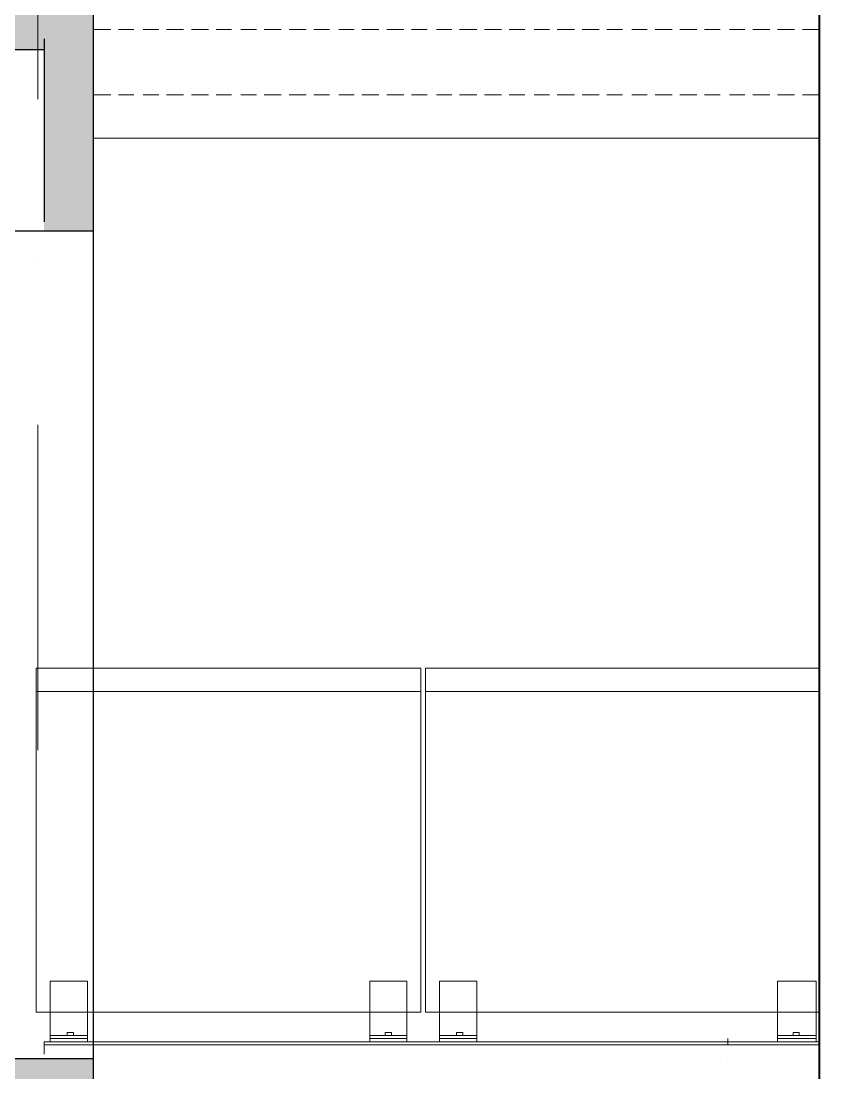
# Model space of a CAD drawing. Header units: millimetres. Extents: x 182 to 575, y -105 to 95.
# Drawn here: x 270.281 to 272.762, y 76.953 to 80.185 of the extents above; entities that cross this region are included whole.
import ezdxf

# ---------------------------------------------------------------- set-up
doc = ezdxf.new("R2010")
doc.units = ezdxf.units.MM
doc.header["$MEASUREMENT"] = 0
doc.layers.add('PDF_Geometry', color=7, linetype='Continuous')
doc.layers.add('PDF_Solid Fills', color=7, linetype='Continuous')

msp = doc.modelspace()

# ---------------------------------------------------------------- hatches: boundary and pattern name
at = {"layer": 'PDF_Solid Fills', "true_color": 0xb9b9b9, "transparency": 33554559}
h = msp.add_hatch(color=9, dxfattribs=at)
h.paths.add_polyline_path([(259.5945, 80.1015), (259.5945, 79.5396), (259.7945, 79.5396), (259.7945, 80.0967)])
h.paths.add_polyline_path([(261.6659, 80.2491), (261.6659, 82.8015), (261.5183, 82.8015), (261.5183, 80.2491), (259.5945, 80.2491), (259.5945, 80.1015), (270.3516, 80.0967), (270.3516, 79.5396), (270.504, 79.5396), (270.504, 80.2491)])
msp.add_hatch(color=9, dxfattribs=at).paths.add_polyline_path([(261.6659, 76.9967), (261.6659, 79.5396), (261.5183, 79.5396), (261.5183, 76.9967), (259.5945, 76.9967), (259.5945, 76.2872), (259.7945, 76.2872), (259.7945, 76.8491), (270.3516, 76.8491), (270.3516, 76.2872), (270.504, 76.2872), (270.504, 76.9967)])
at = {"layer": 'PDF_Solid Fills', "transparency": 33554559}
h = msp.add_hatch(color=256, dxfattribs=at)
h.paths.add_polyline_path([(271.7877, 79.0376), (271.7952, 79.0376), (271.7877, 79.0376)], flags=0)
h.paths.add_polyline_path([(271.7952, 79.0376), (271.7877, 79.0376), (271.7952, 79.0376)], flags=0)
h.paths.add_polyline_path([(271.7827, 79.0376), (271.8002, 79.0376), (271.7827, 79.0376)], flags=0)
h = msp.add_hatch(color=256, dxfattribs=at)
h.paths.add_polyline_path([(271.8502, 79.0251), (271.8452, 79.0251), (271.8502, 79.0251)], flags=0)
h.paths.add_polyline_path([(271.8477, 79.0226), (271.8427, 79.0226), (271.8477, 79.0226)], flags=0)
h.paths.add_polyline_path([(271.8427, 79.0226), (271.8477, 79.0226), (271.8427, 79.0226)], flags=0)
h.paths.add_polyline_path([(271.8477, 79.0201), (271.8402, 79.0201), (271.8477, 79.0201)], flags=0)
h.paths.add_polyline_path([(271.8402, 79.0176), (271.8452, 79.0176), (271.8402, 79.0176)], flags=0)
h = msp.add_hatch(color=256, dxfattribs=at)
h.paths.add_polyline_path([(271.8602, 79.0176), (271.8577, 79.0176), (271.8602, 79.0176)], flags=0)
h.paths.add_polyline_path([(271.8552, 79.0151), (271.8627, 79.0151), (271.8552, 79.0151)], flags=0)
h.paths.add_polyline_path([(271.8652, 79.0151), (271.8527, 79.0151), (271.8652, 79.0151)], flags=0)
h = msp.add_hatch(color=256, dxfattribs=at)
h.paths.add_polyline_path([(271.8927, 79.0201), (271.8877, 79.0201), (271.8927, 79.0201)], flags=0)
h.paths.add_polyline_path([(271.8902, 79.0151), (271.8852, 79.0151), (271.8902, 79.0151)], flags=0)
h.paths.add_polyline_path([(271.8852, 79.0126), (271.8902, 79.0126), (271.8852, 79.0126)], flags=0)
h.paths.add_polyline_path([(271.8902, 79.0126), (271.8852, 79.0126), (271.8902, 79.0126)], flags=0)
h.paths.add_polyline_path([(271.8827, 79.0076), (271.8902, 79.0076), (271.8827, 79.0076)], flags=0)
h.paths.add_polyline_path([(271.8827, 79.0001), (271.8877, 79.0001), (271.8827, 79.0001)], flags=0)
h.paths.add_polyline_path([(271.8877, 79.0001), (271.8827, 79.0001), (271.8877, 79.0001)], flags=0)
h.paths.add_polyline_path([(271.8827, 78.9976), (271.8877, 78.9976), (271.8827, 78.9976)], flags=0)
h.paths.add_polyline_path([(271.8877, 78.9976), (271.8827, 78.9976), (271.8877, 78.9976)], flags=0)
h.paths.add_polyline_path([(271.8827, 78.9926), (271.8877, 78.9926), (271.8827, 78.9926)], flags=0)
h = msp.add_hatch(color=256, dxfattribs=at)
h.paths.add_polyline_path([(271.8977, 79.0351), (271.9202, 79.0351), (271.8977, 79.0351)], flags=0)
h.paths.add_polyline_path([(271.9002, 79.0376), (271.9177, 79.0376), (271.9002, 79.0376)], flags=0)
h.paths.add_polyline_path([(271.9127, 79.0376), (271.9052, 79.0376), (271.9127, 79.0376)], flags=0)
h.paths.add_polyline_path([(271.9052, 79.0376), (271.9127, 79.0376), (271.9052, 79.0376)], flags=0)
h = msp.add_hatch(color=256, dxfattribs=at)
h.paths.add_polyline_path([(271.9177, 79.0276), (271.9252, 79.0276), (271.9177, 79.0276)], flags=0)
h.paths.add_polyline_path([(271.9252, 79.0251), (271.9202, 79.0251), (271.9252, 79.0251)], flags=0)
h.paths.add_polyline_path([(271.9202, 79.0226), (271.9252, 79.0226), (271.9202, 79.0226)], flags=0)
h = msp.add_hatch(color=256, dxfattribs=at)
h.paths.add_polyline_path([(271.7752, 79.0026), (271.7677, 79.0026), (271.7752, 79.0026)], flags=0)
h.paths.add_polyline_path([(271.7677, 79.0001), (271.7752, 79.0001), (271.7677, 79.0001)], flags=0)
h.paths.add_polyline_path([(271.7727, 78.9951), (271.7652, 78.9951), (271.7727, 78.9951)], flags=0)
h = msp.add_hatch(color=256, dxfattribs=at)
h.paths.add_polyline_path([(271.7977, 79.0001), (271.8052, 79.0001), (271.7977, 79.0001)], flags=0)
h.paths.add_polyline_path([(271.8052, 78.9976), (271.8002, 78.9976), (271.8052, 78.9976)], flags=0)
h.paths.add_polyline_path([(271.8002, 78.9976), (271.8052, 78.9976), (271.8002, 78.9976)], flags=0)
h = msp.add_hatch(color=256, dxfattribs=at)
h.paths.add_polyline_path([(271.8002, 78.9901), (271.8052, 78.9901), (271.8002, 78.9901)], flags=0)
h.paths.add_polyline_path([(271.8052, 78.9901), (271.8002, 78.9901), (271.8052, 78.9901)], flags=0)
h.paths.add_polyline_path([(271.7977, 78.9876), (271.8052, 78.9876), (271.7977, 78.9876)], flags=0)
h.paths.add_polyline_path([(271.8027, 78.9851), (271.7977, 78.9851), (271.8027, 78.9851)], flags=0)
h = msp.add_hatch(color=256, dxfattribs=at)
h.paths.add_polyline_path([(271.8427, 78.9926), (271.8377, 78.9926), (271.8427, 78.9926)], flags=0)
h.paths.add_polyline_path([(271.8377, 78.9901), (271.8427, 78.9901), (271.8377, 78.9901)], flags=0)
h.paths.add_polyline_path([(271.8452, 78.9876), (271.8377, 78.9876), (271.8452, 78.9876)], flags=0)
h.paths.add_polyline_path([(271.8402, 78.9851), (271.8452, 78.9851), (271.8402, 78.9851)], flags=0)
h.paths.add_polyline_path([(271.8452, 78.9851), (271.8402, 78.9851), (271.8452, 78.9851)], flags=0)
h = msp.add_hatch(color=256, dxfattribs=at)
h.paths.add_polyline_path([(271.8702, 78.9976), (271.8752, 78.9976), (271.8702, 78.9976)], flags=0)
h.paths.add_polyline_path([(271.8752, 78.9926), (271.8702, 78.9926), (271.8752, 78.9926)], flags=0)
h.paths.add_polyline_path([(271.8727, 78.9876), (271.8677, 78.9876), (271.8727, 78.9876)], flags=0)
h.paths.add_polyline_path([(271.8677, 78.9876), (271.8727, 78.9876), (271.8677, 78.9876)], flags=0)
h = msp.add_hatch(color=256, dxfattribs=at)
h.paths.add_polyline_path([(271.8927, 78.9826), (271.8852, 78.9826), (271.8927, 78.9826)], flags=0)
h.paths.add_polyline_path([(271.8852, 78.9826), (271.8927, 78.9826), (271.8852, 78.9826)], flags=0)
h.paths.add_polyline_path([(271.8902, 78.9851), (271.8852, 78.9851), (271.8902, 78.9851)], flags=0)
h = msp.add_hatch(color=256, dxfattribs=at)
h.paths.add_polyline_path([(271.9202, 79.0151), (271.9252, 79.0151), (271.9202, 79.0151)], flags=0)
h.paths.add_polyline_path([(271.9252, 79.0101), (271.9202, 79.0101), (271.9252, 79.0101)], flags=0)
h.paths.add_polyline_path([(271.9202, 79.0076), (271.9252, 79.0076), (271.9202, 79.0076)], flags=0)
h.paths.add_polyline_path([(271.9252, 79.0051), (271.9177, 79.0051), (271.9252, 79.0051)], flags=0)
h.paths.add_polyline_path([(271.9177, 79.0026), (271.9252, 79.0026), (271.9177, 79.0026)], flags=0)
h.paths.add_polyline_path([(271.9227, 79.0001), (271.9177, 79.0001), (271.9227, 79.0001)], flags=0)
h.paths.add_polyline_path([(271.9177, 78.9976), (271.9227, 78.9976), (271.9177, 78.9976)], flags=0)
h.paths.add_polyline_path([(271.9227, 78.9951), (271.9152, 78.9951), (271.9227, 78.9951)], flags=0)
h.paths.add_polyline_path([(271.9152, 78.9926), (271.9202, 78.9926), (271.9152, 78.9926)], flags=0)
h.paths.add_polyline_path([(271.9202, 78.9901), (271.9152, 78.9901), (271.9202, 78.9901)], flags=0)
h = msp.add_hatch(color=256, dxfattribs=at)
h.paths.add_polyline_path([(271.7777, 78.9826), (271.7702, 78.9826), (271.7777, 78.9826)], flags=0)
h.paths.add_polyline_path([(271.7702, 78.9801), (271.7802, 78.9801), (271.7702, 78.9801)], flags=0)
h.paths.add_polyline_path([(271.7802, 78.9801), (271.7702, 78.9801), (271.7802, 78.9801)], flags=0)
h = msp.add_hatch(color=256, dxfattribs=at)
h.paths.add_polyline_path([(271.7802, 78.9751), (271.7902, 78.9751), (271.7802, 78.9751)], flags=0)
h.paths.add_polyline_path([(271.7752, 78.9776), (271.7952, 78.9776), (271.7752, 78.9776)], flags=0)
h.paths.add_polyline_path([(271.7952, 78.9776), (271.7752, 78.9776), (271.7952, 78.9776)], flags=0)
h = msp.add_hatch(color=256, dxfattribs=at)
h.paths.add_polyline_path([(271.8652, 78.9776), (271.8452, 78.9776), (271.8652, 78.9776)], flags=0)
h.paths.add_polyline_path([(271.8477, 78.9776), (271.8627, 78.9776), (271.8477, 78.9776)], flags=0)
h.paths.add_polyline_path([(271.8627, 78.9776), (271.8477, 78.9776), (271.8627, 78.9776)], flags=0)
h.paths.add_polyline_path([(271.8527, 78.9751), (271.8577, 78.9751), (271.8527, 78.9751)], flags=0)
h.paths.add_polyline_path([(271.8577, 78.9751), (271.8527, 78.9751), (271.8577, 78.9751)], flags=0)
h = msp.add_hatch(color=256, dxfattribs=at)
h.paths.add_polyline_path([(271.8927, 78.9776), (271.9077, 78.9776), (271.8927, 78.9776)], flags=0)
h.paths.add_polyline_path([(271.8952, 78.9751), (271.9052, 78.9751), (271.8952, 78.9751)], flags=0)
h.paths.add_polyline_path([(271.9027, 78.9751), (271.8977, 78.9751), (271.9027, 78.9751)], flags=0)
h = msp.add_hatch(color=256, dxfattribs=at)
h.paths.add_polyline_path([(272.3552, 78.8276), (272.3502, 78.8276), (272.3552, 78.8276)], flags=0)
h.paths.add_polyline_path([(272.3502, 78.8276), (272.3552, 78.8276), (272.3502, 78.8276)], flags=0)
h.paths.add_polyline_path([(272.3577, 78.8226), (272.3527, 78.8226), (272.3577, 78.8226)], flags=0)
h.paths.add_polyline_path([(272.3527, 78.8226), (272.3577, 78.8226), (272.3527, 78.8226)], flags=0)
h.paths.add_polyline_path([(272.3577, 78.8226), (272.3527, 78.8226), (272.3577, 78.8226)], flags=0)
h = msp.add_hatch(color=256, dxfattribs=at)
h.paths.add_polyline_path([(272.3127, 78.7976), (272.3077, 78.7976), (272.3127, 78.7976)], flags=0)
h.paths.add_polyline_path([(272.3077, 78.7976), (272.3127, 78.7976), (272.3077, 78.7976)], flags=0)
h.paths.add_polyline_path([(272.3152, 78.7976), (272.3052, 78.7976), (272.3152, 78.7976)], flags=0)
h.paths.add_polyline_path([(272.3027, 78.7976), (272.3177, 78.7976), (272.3027, 78.7976)], flags=0)
h.paths.add_polyline_path([(272.3177, 78.7976), (272.3027, 78.7976), (272.3177, 78.7976)], flags=0)
h = msp.add_hatch(color=256, dxfattribs=at)
h.paths.add_polyline_path([(272.3477, 78.5551), (272.3552, 78.5551), (272.3477, 78.5551)], flags=0)
h.paths.add_polyline_path([(272.3552, 78.5551), (272.3477, 78.5551), (272.3552, 78.5551)], flags=0)
h.paths.add_polyline_path([(272.3502, 78.5526), (272.3552, 78.5526), (272.3502, 78.5526)], flags=0)
h.paths.add_polyline_path([(272.3577, 78.5451), (272.3527, 78.5451), (272.3577, 78.5451)], flags=0)
h = msp.add_hatch(color=256, dxfattribs=at)
h.paths.add_polyline_path([(272.3577, 78.2501), (272.3527, 78.2501), (272.3577, 78.2501)], flags=0)
h.paths.add_polyline_path([(272.3527, 78.2526), (272.3577, 78.2526), (272.3527, 78.2526)], flags=0)
h.paths.add_polyline_path([(272.3502, 78.2576), (272.3552, 78.2576), (272.3502, 78.2576)], flags=0)
h.paths.add_polyline_path([(272.3552, 78.2576), (272.3502, 78.2576), (272.3552, 78.2576)], flags=0)
h.paths.add_polyline_path([(272.3477, 78.2601), (272.3552, 78.2601), (272.3477, 78.2601)], flags=0)
h = msp.add_hatch(color=256, dxfattribs=at)
h.paths.add_polyline_path([(270.9677, 78.2151), (270.9727, 78.2151), (270.9677, 78.2151)], flags=0)
h.paths.add_polyline_path([(270.9727, 78.2126), (270.9652, 78.2126), (270.9727, 78.2126)], flags=0)
h.paths.add_polyline_path([(270.9652, 78.2101), (270.9702, 78.2101), (270.9652, 78.2101)], flags=0)
h.paths.add_polyline_path([(270.9702, 78.2101), (270.9652, 78.2101), (270.9702, 78.2101)], flags=0)
h = msp.add_hatch(color=256, dxfattribs=at)
h.paths.add_polyline_path([(270.9927, 78.2276), (270.9902, 78.2276), (270.9927, 78.2276)], flags=0)
h.paths.add_polyline_path([(270.9902, 78.2276), (270.9927, 78.2276), (270.9902, 78.2276)], flags=0)
h.paths.add_polyline_path([(270.9852, 78.2276), (271.0002, 78.2276), (270.9852, 78.2276)], flags=0)
h.paths.add_polyline_path([(271.0002, 78.2276), (270.9852, 78.2276), (271.0002, 78.2276)], flags=0)
h = msp.add_hatch(color=256, dxfattribs=at)
h.paths.add_polyline_path([(271.2527, 78.2151), (271.2602, 78.2151), (271.2527, 78.2151)], flags=0)
h.paths.add_polyline_path([(271.2602, 78.2126), (271.2552, 78.2126), (271.2602, 78.2126)], flags=0)
h.paths.add_polyline_path([(271.2552, 78.2126), (271.2602, 78.2126), (271.2552, 78.2126)], flags=0)
h.paths.add_polyline_path([(271.2602, 78.2126), (271.2552, 78.2126), (271.2602, 78.2126)], flags=0)
h.paths.add_polyline_path([(271.2552, 78.2101), (271.2627, 78.2101), (271.2552, 78.2101)], flags=0)
h.paths.add_polyline_path([(271.2627, 78.2076), (271.2552, 78.2076), (271.2627, 78.2076)], flags=0)
h.paths.add_polyline_path([(271.2552, 78.2076), (271.2627, 78.2076), (271.2552, 78.2076)], flags=0)
h = msp.add_hatch(color=256, dxfattribs=at)
h.paths.add_polyline_path([(271.3452, 78.2201), (271.3527, 78.2201), (271.3452, 78.2201)], flags=0)
h.paths.add_polyline_path([(271.3427, 78.2176), (271.3502, 78.2176), (271.3427, 78.2176)], flags=0)
h.paths.add_polyline_path([(271.3452, 78.2101), (271.3377, 78.2101), (271.3452, 78.2101)], flags=0)
h = msp.add_hatch(color=256, dxfattribs=at)
h.paths.add_polyline_path([(271.3627, 78.2276), (271.3702, 78.2276), (271.3627, 78.2276)], flags=0)
h.paths.add_polyline_path([(271.3727, 78.2276), (271.3602, 78.2276), (271.3727, 78.2276)], flags=0)
h.paths.add_polyline_path([(271.3577, 78.2276), (271.3752, 78.2276), (271.3577, 78.2276)], flags=0)
h = msp.add_hatch(color=256, dxfattribs=at)
h.paths.add_polyline_path([(271.3877, 78.2101), (271.3827, 78.2101), (271.3877, 78.2101)], flags=0)
h.paths.add_polyline_path([(271.3877, 78.2151), (271.3802, 78.2151), (271.3877, 78.2151)], flags=0)
h.paths.add_polyline_path([(271.3802, 78.2176), (271.3852, 78.2176), (271.3802, 78.2176)], flags=0)
h = msp.add_hatch(color=256, dxfattribs=at)
h.paths.add_polyline_path([(270.9677, 78.2026), (270.9602, 78.2026), (270.9677, 78.2026)], flags=0)
h.paths.add_polyline_path([(270.9602, 78.1976), (270.9652, 78.1976), (270.9602, 78.1976)], flags=0)
h.paths.add_polyline_path([(270.9652, 78.1976), (270.9602, 78.1976), (270.9652, 78.1976)], flags=0)
h.paths.add_polyline_path([(270.9602, 78.1926), (270.9652, 78.1926), (270.9602, 78.1926)], flags=0)
h.paths.add_polyline_path([(270.9652, 78.1901), (270.9602, 78.1901), (270.9652, 78.1901)], flags=0)
h = msp.add_hatch(color=256, dxfattribs=at)
h.paths.add_polyline_path([(270.9652, 78.1851), (270.9602, 78.1851), (270.9652, 78.1851)], flags=0)
h.paths.add_polyline_path([(270.9602, 78.1851), (270.9652, 78.1851), (270.9602, 78.1851)], flags=0)
h.paths.add_polyline_path([(270.9677, 78.1801), (270.9602, 78.1801), (270.9677, 78.1801)], flags=0)
h.paths.add_polyline_path([(270.9602, 78.1801), (270.9677, 78.1801), (270.9602, 78.1801)], flags=0)
h.paths.add_polyline_path([(270.9627, 78.1751), (270.9702, 78.1751), (270.9627, 78.1751)], flags=0)
h.paths.add_polyline_path([(270.9702, 78.1726), (270.9627, 78.1726), (270.9702, 78.1726)], flags=0)
h = msp.add_hatch(color=256, dxfattribs=at)
h.paths.add_polyline_path([(271.2577, 78.1801), (271.2502, 78.1801), (271.2577, 78.1801)], flags=0)
h.paths.add_polyline_path([(271.2502, 78.1776), (271.2577, 78.1776), (271.2502, 78.1776)], flags=0)
h.paths.add_polyline_path([(271.2477, 78.1751), (271.2552, 78.1751), (271.2477, 78.1751)], flags=0)
h = msp.add_hatch(color=256, dxfattribs=at)
h.paths.add_polyline_path([(271.2627, 78.1976), (271.2577, 78.1976), (271.2627, 78.1976)], flags=0)
h.paths.add_polyline_path([(271.2552, 78.1926), (271.2627, 78.1926), (271.2552, 78.1926)], flags=0)
h.paths.add_polyline_path([(271.2627, 78.1926), (271.2552, 78.1926), (271.2627, 78.1926)], flags=0)
h.paths.add_polyline_path([(271.2552, 78.1876), (271.2602, 78.1876), (271.2552, 78.1876)], flags=0)
h.paths.add_polyline_path([(271.2602, 78.1876), (271.2552, 78.1876), (271.2602, 78.1876)], flags=0)
h = msp.add_hatch(color=256, dxfattribs=at)
h.paths.add_polyline_path([(271.4052, 78.1776), (271.3977, 78.1776), (271.4052, 78.1776)], flags=0)
h.paths.add_polyline_path([(271.3977, 78.1776), (271.4052, 78.1776), (271.3977, 78.1776)], flags=0)
h.paths.add_polyline_path([(271.4002, 78.1726), (271.4077, 78.1726), (271.4002, 78.1726)], flags=0)
h = msp.add_hatch(color=256, dxfattribs=at)
h.paths.add_polyline_path([(271.4402, 78.1851), (271.4452, 78.1851), (271.4402, 78.1851)], flags=0)
h.paths.add_polyline_path([(271.4452, 78.1801), (271.4377, 78.1801), (271.4452, 78.1801)], flags=0)
h.paths.add_polyline_path([(271.4377, 78.1801), (271.4452, 78.1801), (271.4377, 78.1801)], flags=0)
h = msp.add_hatch(color=256, dxfattribs=at)
h.paths.add_polyline_path([(270.9727, 78.1651), (270.9952, 78.1651), (270.9727, 78.1651)], flags=0)
h.paths.add_polyline_path([(270.9752, 78.1626), (270.9927, 78.1626), (270.9752, 78.1626)], flags=0)
h.paths.add_polyline_path([(270.9927, 78.1626), (270.9752, 78.1626), (270.9927, 78.1626)], flags=0)
h = msp.add_hatch(color=256, dxfattribs=at)
h.paths.add_polyline_path([(271.3427, 78.1751), (271.3352, 78.1751), (271.3427, 78.1751)], flags=0)
h.paths.add_polyline_path([(271.3452, 78.1726), (271.3377, 78.1726), (271.3452, 78.1726)], flags=0)
h.paths.add_polyline_path([(271.3377, 78.1726), (271.3452, 78.1726), (271.3377, 78.1726)], flags=0)
h.paths.add_polyline_path([(271.3452, 78.1726), (271.3377, 78.1726), (271.3452, 78.1726)], flags=0)
h = msp.add_hatch(color=256, dxfattribs=at)
h.paths.add_polyline_path([(271.3452, 78.1651), (271.3727, 78.1651), (271.3452, 78.1651)], flags=0)
h.paths.add_polyline_path([(271.3702, 78.1651), (271.3477, 78.1651), (271.3702, 78.1651)], flags=0)
h.paths.add_polyline_path([(271.3677, 78.1626), (271.3502, 78.1626), (271.3677, 78.1626)], flags=0)
h.paths.add_polyline_path([(271.3527, 78.1626), (271.3652, 78.1626), (271.3527, 78.1626)], flags=0)
h = msp.add_hatch(color=256, dxfattribs=at)
h.paths.add_polyline_path([(271.4352, 78.1651), (271.4052, 78.1651), (271.4352, 78.1651)], flags=0)
h.paths.add_polyline_path([(271.4077, 78.1651), (271.4327, 78.1651), (271.4077, 78.1651)], flags=0)
h.paths.add_polyline_path([(271.4327, 78.1651), (271.4077, 78.1651), (271.4327, 78.1651)], flags=0)
h.paths.add_polyline_path([(271.4102, 78.1626), (271.4302, 78.1626), (271.4102, 78.1626)], flags=0)
h.paths.add_polyline_path([(271.4302, 78.1626), (271.4102, 78.1626), (271.4302, 78.1626)], flags=0)
h.paths.add_polyline_path([(271.4152, 78.1626), (271.4252, 78.1626), (271.4152, 78.1626)], flags=0)
h.paths.add_polyline_path([(271.4227, 78.1626), (271.4177, 78.1626), (271.4227, 78.1626)], flags=0)
h = msp.add_hatch(color=256, dxfattribs=at)
h.paths.add_polyline_path([(272.3527, 77.9001), (272.3577, 77.9001), (272.3527, 77.9001)], flags=0)
h.paths.add_polyline_path([(272.3577, 77.9001), (272.3527, 77.9001), (272.3577, 77.9001)], flags=0)
h.paths.add_polyline_path([(272.3527, 77.9001), (272.3577, 77.9001), (272.3527, 77.9001)], flags=0)
h = msp.add_hatch(color=256, dxfattribs=at)
h.paths.add_polyline_path([(272.3077, 77.8776), (272.3127, 77.8776), (272.3077, 77.8776)], flags=0)
h.paths.add_polyline_path([(272.3152, 77.8776), (272.3052, 77.8776), (272.3152, 77.8776)], flags=0)
h.paths.add_polyline_path([(272.3027, 77.8776), (272.3177, 77.8776), (272.3027, 77.8776)], flags=0)
h.paths.add_polyline_path([(272.3177, 77.8776), (272.3027, 77.8776), (272.3177, 77.8776)], flags=0)
h = msp.add_hatch(color=256, dxfattribs=at)
h.paths.add_polyline_path([(272.3552, 77.4376), (272.3477, 77.4376), (272.3552, 77.4376)], flags=0)
h.paths.add_polyline_path([(272.3502, 77.4351), (272.3552, 77.4351), (272.3502, 77.4351)], flags=0)
h.paths.add_polyline_path([(272.3577, 77.4276), (272.3527, 77.4276), (272.3577, 77.4276)], flags=0)
h = msp.add_hatch(color=256, dxfattribs=at)
h.paths.add_polyline_path([(270.7727, 77.2251), (270.7677, 77.2251), (270.7727, 77.2251)], flags=0)
h.paths.add_polyline_path([(270.7677, 77.2226), (270.7727, 77.2226), (270.7677, 77.2226)], flags=0)
h.paths.add_polyline_path([(270.7727, 77.2201), (270.7702, 77.2201), (270.7727, 77.2201)], flags=0)
h = msp.add_hatch(color=256, dxfattribs=at)
h.paths.add_polyline_path([(270.3702, 77.1351), (270.3777, 77.1351), (270.3702, 77.1351)], flags=0)
h.paths.add_polyline_path([(270.3777, 77.1351), (270.3702, 77.1351), (270.3777, 77.1351)], flags=0)
h.paths.add_polyline_path([(270.3727, 77.1326), (270.3802, 77.1326), (270.3727, 77.1326)], flags=0)
h.paths.add_polyline_path([(270.3802, 77.1326), (270.3727, 77.1326), (270.3802, 77.1326)], flags=0)
h.paths.add_polyline_path([(270.3802, 77.1276), (270.3752, 77.1276), (270.3802, 77.1276)], flags=0)
h.paths.add_polyline_path([(270.3752, 77.1276), (270.3802, 77.1276), (270.3752, 77.1276)], flags=0)
h = msp.add_hatch(color=256, dxfattribs=at)
h.paths.add_polyline_path([(270.3752, 77.1151), (270.3802, 77.1151), (270.3752, 77.1151)], flags=0)
h.paths.add_polyline_path([(270.3802, 77.1151), (270.3752, 77.1151), (270.3802, 77.1151)], flags=0)
h.paths.add_polyline_path([(270.3752, 77.1101), (270.3802, 77.1101), (270.3752, 77.1101)], flags=0)
h.paths.add_polyline_path([(270.3802, 77.1101), (270.3752, 77.1101), (270.3802, 77.1101)], flags=0)
h.paths.add_polyline_path([(270.3727, 77.1051), (270.3802, 77.1051), (270.3727, 77.1051)], flags=0)
h = msp.add_hatch(color=256, dxfattribs=at)
h.paths.add_polyline_path([(272.4352, 77.1126), (272.4402, 77.1126), (272.4352, 77.1126)], flags=0)
h.paths.add_polyline_path([(272.4402, 77.1126), (272.4352, 77.1126), (272.4402, 77.1126)], flags=0)
h.paths.add_polyline_path([(272.4402, 77.1076), (272.4327, 77.1076), (272.4402, 77.1076)], flags=0)
h.paths.add_polyline_path([(272.4327, 77.1026), (272.4402, 77.1026), (272.4327, 77.1026)], flags=0)
h.paths.add_polyline_path([(272.4402, 77.1026), (272.4327, 77.1026), (272.4402, 77.1026)], flags=0)
h = msp.add_hatch(color=256, dxfattribs=at)
h.paths.add_polyline_path([(272.4527, 77.1301), (272.4452, 77.1301), (272.4527, 77.1301)], flags=0)
h.paths.add_polyline_path([(272.4427, 77.1276), (272.4502, 77.1276), (272.4427, 77.1276)], flags=0)
h.paths.add_polyline_path([(272.4402, 77.1251), (272.4477, 77.1251), (272.4402, 77.1251)], flags=0)
h = msp.add_hatch(color=256, dxfattribs=at)
h.paths.add_polyline_path([(272.4627, 77.1401), (272.4702, 77.1401), (272.4627, 77.1401)], flags=0)
h.paths.add_polyline_path([(272.4727, 77.1401), (272.4602, 77.1401), (272.4727, 77.1401)], flags=0)
h.paths.add_polyline_path([(272.4752, 77.1376), (272.4577, 77.1376), (272.4752, 77.1376)], flags=0)
h = msp.add_hatch(color=256, dxfattribs=at)
h.paths.add_polyline_path([(272.4777, 77.1301), (272.4852, 77.1301), (272.4777, 77.1301)], flags=0)
h.paths.add_polyline_path([(272.4852, 77.1301), (272.4777, 77.1301), (272.4852, 77.1301)], flags=0)
h.paths.add_polyline_path([(272.4777, 77.1301), (272.4852, 77.1301), (272.4777, 77.1301)], flags=0)
h = msp.add_hatch(color=256, dxfattribs=at)
h.paths.add_polyline_path([(272.4802, 77.1251), (272.4877, 77.1251), (272.4802, 77.1251)], flags=0)
h.paths.add_polyline_path([(272.4877, 77.1251), (272.4802, 77.1251), (272.4877, 77.1251)], flags=0)
h.paths.add_polyline_path([(272.4827, 77.1201), (272.4877, 77.1201), (272.4827, 77.1201)], flags=0)
h.paths.add_polyline_path([(272.4877, 77.1201), (272.4827, 77.1201), (272.4877, 77.1201)], flags=0)
h = msp.add_hatch(color=256, dxfattribs=at)
h.paths.add_polyline_path([(272.5127, 77.1301), (272.5052, 77.1301), (272.5127, 77.1301)], flags=0)
h.paths.add_polyline_path([(272.5052, 77.1301), (272.5127, 77.1301), (272.5052, 77.1301)], flags=0)
h.paths.add_polyline_path([(272.5102, 77.1276), (272.5027, 77.1276), (272.5102, 77.1276)], flags=0)
h.paths.add_polyline_path([(272.5027, 77.1276), (272.5102, 77.1276), (272.5027, 77.1276)], flags=0)
h.paths.add_polyline_path([(272.5077, 77.1251), (272.5002, 77.1251), (272.5077, 77.1251)], flags=0)
h.paths.add_polyline_path([(272.5002, 77.1226), (272.5052, 77.1226), (272.5002, 77.1226)], flags=0)
h.paths.add_polyline_path([(272.5052, 77.1201), (272.4977, 77.1201), (272.5052, 77.1201)], flags=0)
h.paths.add_polyline_path([(272.4977, 77.1176), (272.5027, 77.1176), (272.4977, 77.1176)], flags=0)
h.paths.add_polyline_path([(272.5027, 77.1176), (272.4977, 77.1176), (272.5027, 77.1176)], flags=0)
h.paths.add_polyline_path([(272.4977, 77.1176), (272.5027, 77.1176), (272.4977, 77.1176)], flags=0)
h.paths.add_polyline_path([(272.5027, 77.1126), (272.4952, 77.1126), (272.5027, 77.1126)], flags=0)
h.paths.add_polyline_path([(272.4952, 77.1126), (272.5027, 77.1126), (272.4952, 77.1126)], flags=0)
h.paths.add_polyline_path([(272.5002, 77.1076), (272.4952, 77.1076), (272.5002, 77.1076)], flags=0)
h.paths.add_polyline_path([(272.4952, 77.1076), (272.5002, 77.1076), (272.4952, 77.1076)], flags=0)
h = msp.add_hatch(color=256, dxfattribs=at)
h.paths.add_polyline_path([(272.5277, 77.1401), (272.5277, 77.1401), (272.5277, 77.1401)], flags=0)
h.paths.add_polyline_path([(272.5227, 77.1401), (272.5327, 77.1401), (272.5227, 77.1401)], flags=0)
h.paths.add_polyline_path([(272.5177, 77.1376), (272.5377, 77.1376), (272.5177, 77.1376)], flags=0)
h = msp.add_hatch(color=256, dxfattribs=at)
h.paths.add_polyline_path([(272.5427, 77.1276), (272.5502, 77.1276), (272.5427, 77.1276)], flags=0)
h.paths.add_polyline_path([(272.5502, 77.1276), (272.5427, 77.1276), (272.5502, 77.1276)], flags=0)
h.paths.add_polyline_path([(272.5452, 77.1226), (272.5502, 77.1226), (272.5452, 77.1226)], flags=0)
h.paths.add_polyline_path([(272.5502, 77.1226), (272.5452, 77.1226), (272.5502, 77.1226)], flags=0)
h.paths.add_polyline_path([(272.5452, 77.1176), (272.5527, 77.1176), (272.5452, 77.1176)], flags=0)
h.paths.add_polyline_path([(272.5527, 77.1151), (272.5452, 77.1151), (272.5527, 77.1151)], flags=0)
h.paths.add_polyline_path([(272.5452, 77.1126), (272.5527, 77.1126), (272.5452, 77.1126)], flags=0)
h.paths.add_polyline_path([(272.5527, 77.1101), (272.5452, 77.1101), (272.5527, 77.1101)], flags=0)
h.paths.add_polyline_path([(272.5452, 77.1076), (272.5527, 77.1076), (272.5452, 77.1076)], flags=0)
h.paths.add_polyline_path([(272.5452, 77.1026), (272.5502, 77.1026), (272.5452, 77.1026)], flags=0)
h.paths.add_polyline_path([(272.5502, 77.1001), (272.5452, 77.1001), (272.5502, 77.1001)], flags=0)
h = msp.add_hatch(color=256, dxfattribs=at)
h.paths.add_polyline_path([(272.6077, 77.1201), (272.6002, 77.1201), (272.6077, 77.1201)], flags=0)
h.paths.add_polyline_path([(272.6002, 77.1201), (272.6077, 77.1201), (272.6002, 77.1201)], flags=0)
h.paths.add_polyline_path([(272.6052, 77.1151), (272.6002, 77.1151), (272.6052, 77.1151)], flags=0)
h = msp.add_hatch(color=256, dxfattribs=at)
h.paths.add_polyline_path([(270.3752, 77.0976), (270.3677, 77.0976), (270.3752, 77.0976)], flags=0)
h.paths.add_polyline_path([(270.3677, 77.0951), (270.3752, 77.0951), (270.3677, 77.0951)], flags=0)
h.paths.add_polyline_path([(270.3652, 77.0926), (270.3727, 77.0926), (270.3652, 77.0926)], flags=0)
h = msp.add_hatch(color=256, dxfattribs=at)
h.paths.add_polyline_path([(272.4402, 77.0951), (272.4327, 77.0951), (272.4402, 77.0951)], flags=0)
h.paths.add_polyline_path([(272.4352, 77.0901), (272.4427, 77.0901), (272.4352, 77.0901)], flags=0)
h.paths.add_polyline_path([(272.4427, 77.0876), (272.4352, 77.0876), (272.4427, 77.0876)], flags=0)
h.paths.add_polyline_path([(272.4377, 77.0851), (272.4452, 77.0851), (272.4377, 77.0851)], flags=0)
h.paths.add_polyline_path([(272.4452, 77.0851), (272.4377, 77.0851), (272.4452, 77.0851)], flags=0)
h = msp.add_hatch(color=256, dxfattribs=at)
h.paths.add_polyline_path([(272.4727, 77.0776), (272.4452, 77.0776), (272.4727, 77.0776)], flags=0)
h.paths.add_polyline_path([(272.4452, 77.0776), (272.4727, 77.0776), (272.4452, 77.0776)], flags=0)
h.paths.add_polyline_path([(272.4702, 77.0751), (272.4477, 77.0751), (272.4702, 77.0751)], flags=0)
h.paths.add_polyline_path([(272.4477, 77.0751), (272.4702, 77.0751), (272.4477, 77.0751)], flags=0)
h.paths.add_polyline_path([(272.4652, 77.0751), (272.4527, 77.0751), (272.4652, 77.0751)], flags=0)
h.paths.add_polyline_path([(272.4527, 77.0751), (272.4652, 77.0751), (272.4527, 77.0751)], flags=0)
h = msp.add_hatch(color=256, dxfattribs=at)
h.paths.add_polyline_path([(272.4777, 77.0901), (272.4827, 77.0901), (272.4777, 77.0901)], flags=0)
h.paths.add_polyline_path([(272.4827, 77.0876), (272.4752, 77.0876), (272.4827, 77.0876)], flags=0)
h.paths.add_polyline_path([(272.4802, 77.0851), (272.4727, 77.0851), (272.4802, 77.0851)], flags=0)
h = msp.add_hatch(color=256, dxfattribs=at)
h.paths.add_polyline_path([(272.5052, 77.0851), (272.4977, 77.0851), (272.5052, 77.0851)], flags=0)
h.paths.add_polyline_path([(272.4977, 77.0851), (272.5052, 77.0851), (272.4977, 77.0851)], flags=0)
h.paths.add_polyline_path([(272.5052, 77.0851), (272.4977, 77.0851), (272.5052, 77.0851)], flags=0)
h = msp.add_hatch(color=256, dxfattribs=at)
h.paths.add_polyline_path([(272.5077, 77.0826), (272.5002, 77.0826), (272.5077, 77.0826)], flags=0)
h.paths.add_polyline_path([(272.5002, 77.0826), (272.5077, 77.0826), (272.5002, 77.0826)], flags=0)
h.paths.add_polyline_path([(272.5102, 77.0801), (272.5002, 77.0801), (272.5102, 77.0801)], flags=0)
h = msp.add_hatch(color=256, dxfattribs=at)
h.paths.add_polyline_path([(272.5377, 77.0876), (272.5452, 77.0876), (272.5377, 77.0876)], flags=0)
h.paths.add_polyline_path([(272.5427, 77.0851), (272.5352, 77.0851), (272.5427, 77.0851)], flags=0)
h.paths.add_polyline_path([(272.5352, 77.0851), (272.5427, 77.0851), (272.5352, 77.0851)], flags=0)
h.paths.add_polyline_path([(272.5327, 77.0826), (272.5402, 77.0826), (272.5327, 77.0826)], flags=0)
h = msp.add_hatch(color=256, dxfattribs=at)
h.paths.add_polyline_path([(272.5227, 77.0726), (272.5152, 77.0726), (272.5227, 77.0726)], flags=0)
h.paths.add_polyline_path([(272.5277, 77.0751), (272.5102, 77.0751), (272.5277, 77.0751)], flags=0)
h.paths.add_polyline_path([(272.5077, 77.0751), (272.5302, 77.0751), (272.5077, 77.0751)], flags=0)
h = msp.add_hatch(color=256, dxfattribs=at)
h.paths.add_polyline_path([(270.8102, 76.9801), (270.8177, 76.9801), (270.8102, 76.9801)], flags=0)
h.paths.add_polyline_path([(270.8177, 76.9801), (270.8102, 76.9801), (270.8177, 76.9801)], flags=0)
h.paths.add_polyline_path([(270.8127, 76.9776), (270.8177, 76.9776), (270.8127, 76.9776)], flags=0)
h.paths.add_polyline_path([(270.8202, 76.9701), (270.8152, 76.9701), (270.8202, 76.9701)], flags=0)
h = msp.add_hatch(color=256, dxfattribs=at)
h.paths.add_polyline_path([(272.3477, 76.9801), (272.3552, 76.9801), (272.3477, 76.9801)], flags=0)
h.paths.add_polyline_path([(272.3552, 76.9801), (272.3477, 76.9801), (272.3552, 76.9801)], flags=0)
h.paths.add_polyline_path([(272.3502, 76.9776), (272.3552, 76.9776), (272.3502, 76.9776)], flags=0)
h.paths.add_polyline_path([(272.3577, 76.9701), (272.3527, 76.9701), (272.3577, 76.9701)], flags=0)

# ---------------------------------------------------------------- linework, layer by layer
at = {"layer": 'PDF_Geometry', "lineweight": 25}
for points in [[(261.6659, 76.2872), (261.6659, 73.7491), (270.504, 73.7491), (270.504, 76.9967), (270.504, 80.2491), (270.504, 83.511), (270.504, 86.7301), (268.1088, 86.7301), (268.1088, 88.5301), (269.6088, 88.5301), (269.6088, 87.7205), (271.2088, 87.7205)], [(270.3516, 80.1301), (270.3516, 79.5681)], [(270.3516, 80.0967), (259.7945, 80.0967), (259.7945, 79.5396)], [(270.504, 79.5396), (259.5945, 79.5396)], [(270.504, 76.9967), (261.6659, 76.9967), (261.6659, 79.5396)]]:
    msp.add_lwpolyline(points, dxfattribs=at)
at = {"layer": 'PDF_Geometry', "lineweight": 40}
for points in [[(272.7326, 66.4062), (272.7326, 83.5396), (272.985, 83.5396), (272.985, 66.4062)], [(272.4516, 76.9967), (272.4516, 76.9967)]]:
    msp.add_lwpolyline(points, dxfattribs=at)
at = {"layer": 'PDF_Geometry', "lineweight": 13}
for points in [[(270.3326, 79.9443), (270.3326, 80.9443)], [(270.5564, 80.1586), (270.504, 80.1586)], [(270.6278, 80.1586), (270.5802, 80.1586)], [(270.704, 80.1586), (270.6564, 80.1586)], [(270.7802, 80.1586), (270.7278, 80.1586)], [(270.8564, 80.1586), (270.804, 80.1586)], [(270.9278, 80.1586), (270.8802, 80.1586)], [(271.004, 80.1586), (270.9564, 80.1586)], [(271.0802, 80.1586), (271.0278, 80.1586)], [(271.1564, 80.1586), (271.104, 80.1586)], [(271.2278, 80.1586), (271.1802, 80.1586)], [(271.304, 80.1586), (271.2564, 80.1586)], [(271.3802, 80.1586), (271.3278, 80.1586)], [(271.4564, 80.1586), (271.404, 80.1586)], [(271.5278, 80.1586), (271.4802, 80.1586)], [(271.604, 80.1586), (271.5564, 80.1586)], [(271.6802, 80.1586), (271.6278, 80.1586)], [(271.7564, 80.1586), (271.704, 80.1586)], [(271.8278, 80.1586), (271.7802, 80.1586)], [(271.904, 80.1586), (271.8564, 80.1586)], [(271.9802, 80.1586), (271.9278, 80.1586)], [(272.0564, 80.1586), (272.004, 80.1586)], [(272.1278, 80.1586), (272.0802, 80.1586)], [(272.204, 80.1586), (272.1564, 80.1586)], [(272.2802, 80.1586), (272.2278, 80.1586)], [(272.3564, 80.1586), (272.304, 80.1586)], [(272.4278, 80.1586), (272.3802, 80.1586)], [(272.504, 80.1586), (272.4564, 80.1586)], [(272.5802, 80.1586), (272.5278, 80.1586)], [(272.6564, 80.1586), (272.604, 80.1586)], [(272.7326, 80.1586), (272.6802, 80.1586)], [(270.5564, 79.9586), (270.504, 79.9586)], [(270.6278, 79.9586), (270.5802, 79.9586)], [(270.704, 79.9586), (270.6564, 79.9586)], [(270.7802, 79.9586), (270.7278, 79.9586)], [(270.8564, 79.9586), (270.804, 79.9586)], [(270.9278, 79.9586), (270.8802, 79.9586)], [(271.004, 79.9586), (270.9564, 79.9586)], [(271.0802, 79.9586), (271.0278, 79.9586)], [(271.1564, 79.9586), (271.104, 79.9586)], [(271.2278, 79.9586), (271.1802, 79.9586)], [(271.304, 79.9586), (271.2564, 79.9586)], [(271.3802, 79.9586), (271.3278, 79.9586)], [(271.4564, 79.9586), (271.404, 79.9586)], [(271.5278, 79.9586), (271.4802, 79.9586)], [(271.604, 79.9586), (271.5564, 79.9586)], [(271.6802, 79.9586), (271.6278, 79.9586)], [(271.7564, 79.9586), (271.704, 79.9586)], [(271.8278, 79.9586), (271.7802, 79.9586)], [(271.904, 79.9586), (271.8564, 79.9586)], [(271.9802, 79.9586), (271.9278, 79.9586)], [(272.0564, 79.9586), (272.004, 79.9586)], [(272.1278, 79.9586), (272.0802, 79.9586)], [(272.204, 79.9586), (272.1564, 79.9586)], [(272.2802, 79.9586), (272.2278, 79.9586)], [(272.3564, 79.9586), (272.304, 79.9586)], [(272.4278, 79.9586), (272.3802, 79.9586)], [(272.504, 79.9586), (272.4564, 79.9586)], [(272.5802, 79.9586), (272.5278, 79.9586)], [(272.6564, 79.9586), (272.604, 79.9586)], [(272.7326, 79.9586), (272.6802, 79.9586)], [(270.3326, 79.4443), (270.3326, 79.4443)], [(270.3326, 77.9443), (270.3326, 78.9443)], [(271.5088, 78.0396), (271.5088, 78.0301)], [(270.3326, 77.4443), (270.3326, 77.4443)], [(270.3278, 77.2539), (270.3278, 77.2443)], [(271.5088, 77.2539), (271.5088, 77.2443)], [(270.485, 77.0491), (270.485, 77.2348), (270.3707, 77.2348), (270.3707, 77.0491)], [(271.3516, 77.0491), (271.3516, 77.2348), (271.4659, 77.2348), (271.4659, 77.0491)], [(271.6802, 77.0491), (271.6802, 77.2348), (271.5659, 77.2348), (271.5659, 77.0491)], [(272.604, 77.0491), (272.604, 77.2348), (272.7231, 77.2348), (272.7231, 77.0491)], [(272.7326, 77.0491), (272.7231, 77.0491), (270.3516, 77.0491), (270.3516, 77.0396)], [(270.485, 77.0681), (270.3707, 77.0681)], [(270.485, 77.0586), (270.3707, 77.0586)], [(271.3516, 77.0681), (271.4659, 77.0681)], [(271.3516, 77.0586), (271.4659, 77.0586)], [(271.6802, 77.0681), (271.5659, 77.0681)], [(271.6802, 77.0586), (271.5659, 77.0586)], [(272.4516, 77.0586), (272.4516, 77.0396)], [(272.604, 77.0681), (272.7231, 77.0681)], [(272.604, 77.0586), (272.7231, 77.0586)]]:
    msp.add_lwpolyline(points, dxfattribs=at)
at = {"layer": 'PDF_Geometry', "lineweight": 20}
for points in [[(272.7326, 79.8253), (270.504, 79.8253)], [(272.7326, 78.1967), (271.5231, 78.1967), (271.5231, 78.1253), (272.7326, 78.1253)], [(272.7326, 77.0396), (270.3516, 77.0396), (270.3516, 77.011)]]:
    msp.add_lwpolyline(points, dxfattribs=at)
msp.add_lwpolyline([(270.3278, 78.1967), (271.5088, 78.1967), (271.5088, 78.1253), (270.3278, 78.1253)], close=True, dxfattribs=at)
at = {"layer": 'PDF_Geometry', "lineweight": 13}
for points in [[(270.3278, 78.1253), (271.5088, 78.1253), (271.5088, 77.1396), (270.3278, 77.1396)], [(271.5231, 78.1253), (272.7326, 78.1253), (272.7326, 77.1396), (271.5231, 77.1396)], [(270.3278, 78.0301), (270.3278, 78.0396)], [(270.4231, 77.0777), (270.4421, 77.0777), (270.4421, 77.0681), (270.4231, 77.0681)], [(271.4183, 77.0777), (271.3993, 77.0777), (271.3993, 77.0681), (271.4183, 77.0681)], [(271.6183, 77.0777), (271.6373, 77.0777), (271.6373, 77.0681), (271.6183, 77.0681)], [(272.6707, 77.0777), (272.6516, 77.0777), (272.6516, 77.0681), (272.6707, 77.0681)]]:
    msp.add_lwpolyline(points, close=True, dxfattribs=at)

doc.saveas('drawing.dxf')
